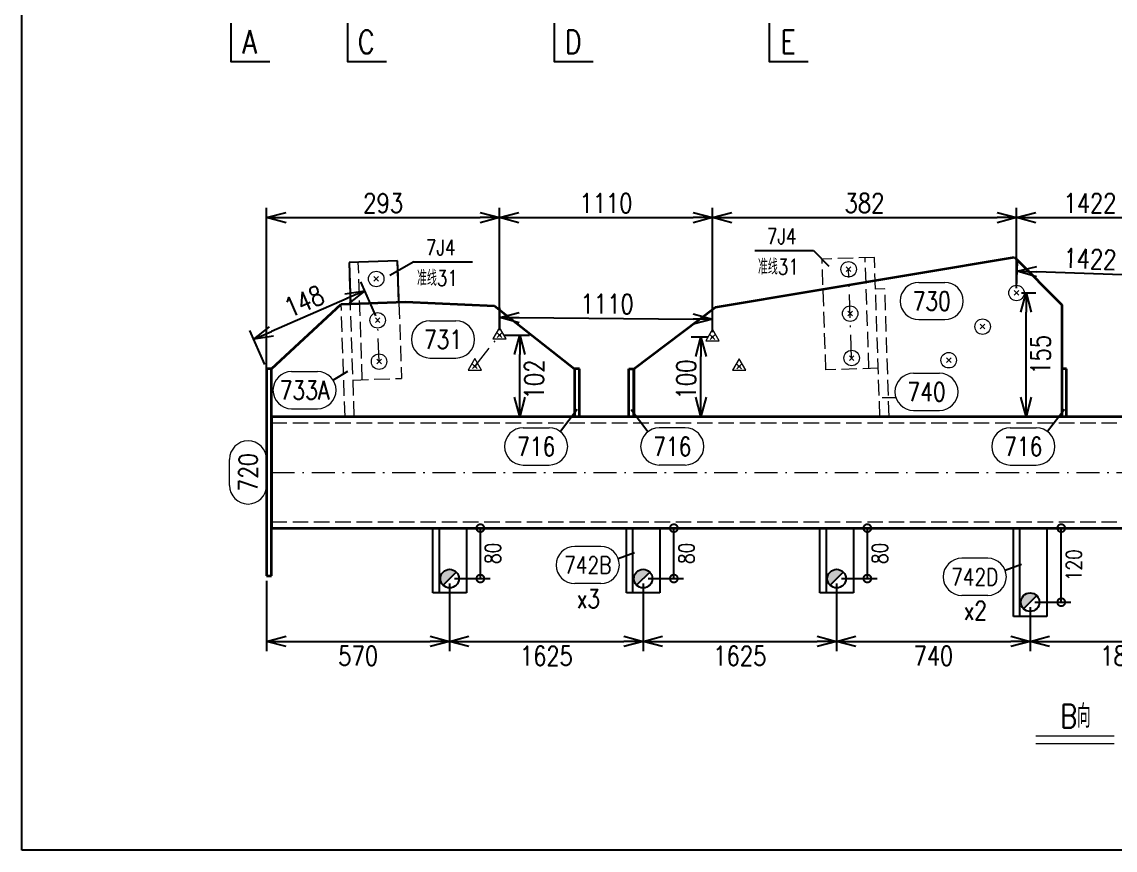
# Model space of a CAD drawing. Extents: x 1310 to 15542, y -76 to 8381.
# Drawn here: x 2150.4 to 2291.7, y 2203.8 to 2310.8 of the extents above; entities that cross this region are included whole.
import ezdxf
from ezdxf.enums import TextEntityAlignment as Align

# ---------------------------------------------------------------- set-up
doc = ezdxf.new("R2010")
doc.units = 0
doc.header["$MEASUREMENT"] = 0
doc.linetypes.add('一点画线', pattern=[5.2, 3, -1, 0.2, -1])
doc.linetypes.add('虚线', pattern=[2.75, 2, -0.75])
doc.layers.get('0').update_dxf_attribs({"linetype": 'CONTINUOUS', "lineweight": 25})
doc.layers.get('Defpoints').update_dxf_attribs({"linetype": 'CONTINUOUS'})
doc.layers.add('4', color=7, linetype='CONTINUOUS', lineweight=25)
doc.layers.add('5', color=7, linetype='CONTINUOUS', lineweight=25)
doc.styles.add('DimFont', font='simplex.shx', dxfattribs={"width": 0.8, "bigfont": 'gbhzfs.shx'})
doc.styles.get("Standard").update_dxf_attribs({"font": 'simplex.shx', "width": 0.7, "height": 3, "bigfont": 'gbhzfs.shx'})
doc.dimstyles.new('DHDxfDimStyleOpen30', dxfattribs={"dimtxt": 2.5, "dimasz": 2.5, "dimexe": 1.25, "dimexo": 0.625, "dimtad": 2, "dimtxsty": 'DimFont', "dimblk": 'OPEN30', "dimblk1": 'OPEN30', "dimblk2": 'OPEN30', "dimcen": 2.5, "dimadec": 0, "dimazin": 0, "dimtfac": 1, "dimtmove": 0, "dimatfit": 3, "dimfxl": 0, "dimarcsym": 0})

# ---------------------------------------------------------------- blocks, each defined once
blk = doc.blocks.new('板孔17.5')
at = {"layer": '5', "color": 7, "linetype": 'Continuous', "lineweight": 13}
for p, q in [((0, 1), (-0.866, -0.5)), ((-0.3, -0.3), (0.3, 0.3)), ((0.3, -0.3), (-0.3, 0.3)), ((0.866, -0.5), (0, 1)), ((-0.866, -0.5), (0.866, -0.5))]:
    blk.add_line(p, q, dxfattribs=at)
at = {"layer": '5', "color": 7, "linetype": 'Continuous', "lineweight": 0}
blk.add_circle((0, 0), 0.1, dxfattribs=at)
blk = doc.blocks.new('板孔21.5')
at = {"layer": '5', "color": 7, "linetype": 'Continuous', "lineweight": 13}
for p, q in [((-0.3, -0.3), (0.3, 0.3)), ((0.3, -0.3), (-0.3, 0.3))]:
    blk.add_line(p, q, dxfattribs=at)
blk.add_circle((0, 0), 1, dxfattribs=at)
blk = doc.blocks.new('_OPEN30')
at = {"color": 0, "linetype": 'ByBlock', "lineweight": -2}
for p, q in [((-1, 0.268), (0, 0)), ((0, 0), (-1, -0.268)), ((0, 0), (-1, 0))]:
    blk.add_line(p, q, dxfattribs=at)
blk = doc.blocks.new('*D418')
at = {"layer": '5', "color": 96, "linetype": 'Continuous', "lineweight": -2}
for p, q in [((2196.14, 2272.81), (2194.22, 2277.21)), ((2192.43, 2275.06), (2182.67, 2270.78)), ((2181.8, 2266.53), (2179.87, 2270.92))]:
    blk.add_line(p, q, dxfattribs=at)
at = {"layer": 'Defpoints', "color": 0, "linetype": 'Continuous'}
for p in [(2196.39, 2272.24), (2180.38, 2269.78), (2182.05, 2265.96)]:
    blk.add_point(p, dxfattribs=at)
at = {"layer": '5', "color": 96, "linetype": 'Continuous', "lineweight": -2, "xscale": 2.5, "yscale": 2.5, "zscale": 2.5}
for p, rotation in [((2194.72, 2276.06), 23.64635296724382), ((2180.38, 2269.78), 203.6463529672439)]:
    blk.add_blockref('_OPEN30', p, dxfattribs=dict(at, rotation=rotation))
at = {"layer": '5', "color": 96, "linetype": 'Continuous', "lineweight": 18, "insert": (2186.89, 2274.68), "char_height": 2.5, "attachment_point": 5, "rotation": 23.6464, "line_spacing_factor": 0.6, "style": 'DimFont'}
blk.add_mtext('148', dxfattribs=at)
blk = doc.blocks.new('*D420')
at = {"layer": '5', "color": 6, "linetype": 'Continuous', "lineweight": -2}
for p, q in [((2212.78, 2270.32), (2216, 2270.32)), ((2214.75, 2262.29), (2214.75, 2267.82)), ((2212.78, 2259.79), (2216, 2259.79))]:
    blk.add_line(p, q, dxfattribs=at)
at = {"layer": 'Defpoints', "color": 0, "linetype": 'Continuous'}
for p in [(2212.15, 2270.32), (2214.75, 2270.32), (2212.15, 2259.79)]:
    blk.add_point(p, dxfattribs=at)
at = {"layer": '5', "color": 6, "linetype": 'Continuous', "lineweight": -2, "xscale": 2.5, "yscale": 2.5, "zscale": 2.5}
for p, rotation in [((2214.75, 2270.32), 90), ((2214.75, 2259.79), 270)]:
    blk.add_blockref('_OPEN30', p, dxfattribs=dict(at, rotation=rotation))
at = {"layer": '5', "color": 6, "linetype": 'Continuous', "lineweight": 18, "insert": (2216.62, 2264.59), "char_height": 2.5, "attachment_point": 5, "rotation": 90, "line_spacing_factor": 0.6, "style": 'DimFont'}
blk.add_mtext('102', dxfattribs=at)
blk = doc.blocks.new('*D421')
at = {"layer": '5', "color": 6, "linetype": 'Continuous', "lineweight": -2}
for p, q in [((2239.01, 2270.08), (2236.9, 2270.08)), ((2238.15, 2262.29), (2238.15, 2267.58)), ((2239.01, 2259.79), (2236.9, 2259.79))]:
    blk.add_line(p, q, dxfattribs=at)
at = {"layer": 'Defpoints', "color": 0, "linetype": 'Continuous'}
for p in [(2238.15, 2270.08), (2239.64, 2270.08), (2239.64, 2259.79)]:
    blk.add_point(p, dxfattribs=at)
at = {"layer": '5', "color": 6, "linetype": 'Continuous', "lineweight": -2, "xscale": 2.5, "yscale": 2.5, "zscale": 2.5}
for p, rotation in [((2238.15, 2270.08), 90), ((2238.15, 2259.79), 270)]:
    blk.add_blockref('_OPEN30', p, dxfattribs=dict(at, rotation=rotation))
at = {"layer": '5', "color": 6, "linetype": 'Continuous', "lineweight": 18, "insert": (2236.27, 2264.59), "char_height": 2.5, "attachment_point": 5, "rotation": 90, "line_spacing_factor": 0.6, "style": 'DimFont'}
blk.add_mtext('100', dxfattribs=at)
blk = doc.blocks.new('*D422')
at = {"layer": '5', "color": 6, "linetype": 'Continuous', "lineweight": -2}
for p, q in [((2279.56, 2275.77), (2281.42, 2275.77)), ((2280.17, 2262.29), (2280.17, 2273.27)), ((2279.56, 2259.79), (2281.42, 2259.79))]:
    blk.add_line(p, q, dxfattribs=at)
at = {"layer": 'Defpoints', "color": 0, "linetype": 'Continuous'}
for p in [(2278.93, 2275.77), (2280.17, 2275.77), (2278.93, 2259.79)]:
    blk.add_point(p, dxfattribs=at)
at = {"layer": '5', "color": 6, "linetype": 'Continuous', "lineweight": -2, "xscale": 2.5, "yscale": 2.5, "zscale": 2.5}
for p, rotation in [((2280.17, 2275.77), 90), ((2280.17, 2259.79), 270)]:
    blk.add_blockref('_OPEN30', p, dxfattribs=dict(at, rotation=rotation))
at = {"layer": '5', "color": 6, "linetype": 'Continuous', "lineweight": 18, "insert": (2282.05, 2267.79), "char_height": 2.5, "attachment_point": 5, "rotation": 90, "line_spacing_factor": 0.6, "style": 'DimFont'}
blk.add_mtext('155', dxfattribs=at)
blk = doc.blocks.new('*D427')
at = {"layer": '5', "color": 96, "linetype": 'Continuous', "lineweight": -2}
for p, q in [((2212.16, 2270.95), (2212.18, 2273.86)), ((2239.64, 2270.7), (2239.67, 2273.62)), ((2214.67, 2272.59), (2237.16, 2272.39))]:
    blk.add_line(p, q, dxfattribs=at)
at = {"layer": 'Defpoints', "color": 0, "linetype": 'Continuous'}
for p in [(2239.66, 2272.37), (2212.15, 2270.32), (2239.64, 2270.08)]:
    blk.add_point(p, dxfattribs=at)
at = {"layer": '5', "color": 96, "linetype": 'Continuous', "lineweight": -2, "xscale": 2.5, "yscale": 2.5, "zscale": 2.5}
for p, rotation in [((2212.17, 2272.61), 179.4927915521064), ((2239.66, 2272.37), 359.4927915521064)]:
    blk.add_blockref('_OPEN30', p, dxfattribs=dict(at, rotation=rotation))
at = {"layer": '5', "color": 96, "linetype": 'Continuous', "lineweight": 18, "insert": (2226.04, 2274.36), "char_height": 2.5, "attachment_point": 5, "rotation": 359.4928, "line_spacing_factor": 0.6, "style": 'DimFont'}
blk.add_mtext('1110', dxfattribs=at)
blk = doc.blocks.new('*D428')
at = {"layer": '5', "color": 96, "linetype": 'Continuous', "lineweight": -2}
for p, q in [((2278.95, 2276.39), (2279.07, 2279.85)), ((2281.53, 2278.52), (2295.51, 2278.04)), ((2297.94, 2275.75), (2298.06, 2279.21))]:
    blk.add_line(p, q, dxfattribs=at)
at = {"layer": 'Defpoints', "color": 0, "linetype": 'Continuous'}
for p in [(2298.01, 2277.96), (2278.93, 2275.77), (2297.92, 2275.13)]:
    blk.add_point(p, dxfattribs=at)
at = {"layer": '5', "color": 96, "linetype": 'Continuous', "lineweight": -2, "xscale": 2.5, "yscale": 2.5, "zscale": 2.5}
for p, rotation in [((2279.03, 2278.6), 178.0551449607421), ((2298.01, 2277.96), 358.0551449607422)]:
    blk.add_blockref('_OPEN30', p, dxfattribs=dict(at, rotation=rotation))
at = {"layer": '5', "color": 96, "linetype": 'Continuous', "lineweight": 18, "insert": (2288.43, 2280.16), "char_height": 2.5, "attachment_point": 5, "rotation": 358.0551, "line_spacing_factor": 0.6, "style": 'DimFont'}
blk.add_mtext('1422', dxfattribs=at)
blk = doc.blocks.new('*D430')
at = {"layer": '5', "color": 7, "linetype": 'Continuous', "lineweight": -2}
for p, q in [((2182.05, 2253.21), (2182.05, 2286.75)), ((2184.55, 2285.5), (2209.65, 2285.5)), ((2212.15, 2270.95), (2212.15, 2286.75))]:
    blk.add_line(p, q, dxfattribs=at)
at = {"layer": 'Defpoints', "color": 0, "linetype": 'Continuous'}
for p in [(2212.15, 2285.5), (2212.15, 2270.32), (2182.05, 2252.59)]:
    blk.add_point(p, dxfattribs=at)
at = {"layer": '5', "color": 7, "linetype": 'Continuous', "lineweight": -2, "xscale": 2.5, "yscale": 2.5, "zscale": 2.5, "rotation": 180}
blk.add_blockref('_OPEN30', (2182.05, 2285.5), dxfattribs=at)
at = {"layer": '5', "color": 7, "linetype": 'Continuous', "lineweight": -2, "xscale": 2.5, "yscale": 2.5, "zscale": 2.5}
blk.add_blockref('_OPEN30', (2212.15, 2285.5), dxfattribs=at)
at = {"layer": '5', "color": 7, "linetype": 'Continuous', "lineweight": 18, "insert": (2197.1, 2287.37), "char_height": 2.5, "attachment_point": 5, "line_spacing_factor": 0.6, "style": 'DimFont'}
blk.add_mtext('293', dxfattribs=at)
blk = doc.blocks.new('*D431')
at = {"layer": '5', "color": 7, "linetype": 'Continuous', "lineweight": -2}
for p, q in [((2212.15, 2270.95), (2212.15, 2286.75)), ((2214.65, 2285.5), (2237.14, 2285.5)), ((2239.64, 2270.7), (2239.64, 2286.75))]:
    blk.add_line(p, q, dxfattribs=at)
at = {"layer": 'Defpoints', "color": 0, "linetype": 'Continuous'}
for p in [(2239.64, 2285.5), (2212.15, 2270.32), (2239.64, 2270.08)]:
    blk.add_point(p, dxfattribs=at)
at = {"layer": '5', "color": 7, "linetype": 'Continuous', "lineweight": -2, "xscale": 2.5, "yscale": 2.5, "zscale": 2.5, "rotation": 180}
blk.add_blockref('_OPEN30', (2212.15, 2285.5), dxfattribs=at)
at = {"layer": '5', "color": 7, "linetype": 'Continuous', "lineweight": -2, "xscale": 2.5, "yscale": 2.5, "zscale": 2.5}
blk.add_blockref('_OPEN30', (2239.64, 2285.5), dxfattribs=at)
at = {"layer": '5', "color": 7, "linetype": 'Continuous', "lineweight": 18, "insert": (2225.89, 2287.37), "char_height": 2.5, "attachment_point": 5, "line_spacing_factor": 0.6, "style": 'DimFont'}
blk.add_mtext('1110', dxfattribs=at)
blk = doc.blocks.new('*D432')
at = {"layer": '5', "color": 7, "linetype": 'Continuous', "lineweight": -2}
for p, q in [((2239.64, 2270.7), (2239.64, 2286.75)), ((2242.14, 2285.5), (2276.43, 2285.5)), ((2278.93, 2276.4), (2278.93, 2286.75))]:
    blk.add_line(p, q, dxfattribs=at)
at = {"layer": 'Defpoints', "color": 0, "linetype": 'Continuous'}
for p in [(2278.93, 2285.5), (2278.93, 2275.77), (2239.64, 2270.08)]:
    blk.add_point(p, dxfattribs=at)
at = {"layer": '5', "color": 7, "linetype": 'Continuous', "lineweight": -2, "xscale": 2.5, "yscale": 2.5, "zscale": 2.5, "rotation": 180}
blk.add_blockref('_OPEN30', (2239.64, 2285.5), dxfattribs=at)
at = {"layer": '5', "color": 7, "linetype": 'Continuous', "lineweight": -2, "xscale": 2.5, "yscale": 2.5, "zscale": 2.5}
blk.add_blockref('_OPEN30', (2278.93, 2285.5), dxfattribs=at)
at = {"layer": '5', "color": 7, "linetype": 'Continuous', "lineweight": 18, "insert": (2259.29, 2287.37), "char_height": 2.5, "attachment_point": 5, "line_spacing_factor": 0.6, "style": 'DimFont'}
blk.add_mtext('382', dxfattribs=at)
blk = doc.blocks.new('*D433')
at = {"layer": '5', "color": 7, "linetype": 'Continuous', "lineweight": -2}
for p, q in [((2278.93, 2276.4), (2278.93, 2286.75)), ((2281.43, 2285.5), (2295.42, 2285.5)), ((2297.92, 2275.75), (2297.92, 2286.75))]:
    blk.add_line(p, q, dxfattribs=at)
at = {"layer": 'Defpoints', "color": 0, "linetype": 'Continuous'}
for p in [(2297.92, 2285.5), (2278.93, 2275.77), (2297.92, 2275.13)]:
    blk.add_point(p, dxfattribs=at)
at = {"layer": '5', "color": 7, "linetype": 'Continuous', "lineweight": -2, "xscale": 2.5, "yscale": 2.5, "zscale": 2.5, "rotation": 180}
blk.add_blockref('_OPEN30', (2278.93, 2285.5), dxfattribs=at)
at = {"layer": '5', "color": 7, "linetype": 'Continuous', "lineweight": -2, "xscale": 2.5, "yscale": 2.5, "zscale": 2.5}
blk.add_blockref('_OPEN30', (2297.92, 2285.5), dxfattribs=at)
at = {"layer": '5', "color": 7, "linetype": 'Continuous', "lineweight": 18, "insert": (2288.43, 2287.37), "char_height": 2.5, "attachment_point": 5, "line_spacing_factor": 0.6, "style": 'DimFont'}
blk.add_mtext('1422', dxfattribs=at)
blk = doc.blocks.new('_DotSmall')
at = {"color": 0, "linetype": 'ByBlock', "const_width": 0.5}
blk.add_lwpolyline([(-0.0625, 0, 1), (0.0625, 0, 1)], format="xyb", close=True, dxfattribs=at)
blk = doc.blocks.new('*D589')
at = {"layer": '5', "color": 6, "linetype": 'Continuous', "lineweight": -2}
for p, q in [((2208.47, 2245.39), (2210.91, 2245.39)), ((2209.66, 2238.88), (2209.66, 2245.39)), ((2206.32, 2238.88), (2210.91, 2238.88))]:
    blk.add_line(p, q, dxfattribs=at)
at = {"layer": 'Defpoints', "color": 0, "linetype": 'Continuous'}
for p in [(2207.85, 2245.39), (2209.66, 2245.39), (2205.69, 2238.88)]:
    blk.add_point(p, dxfattribs=at)
at = {"layer": '5', "color": 6, "linetype": 'Continuous', "lineweight": -2, "xscale": 2, "yscale": 2, "zscale": 2}
for p, rotation in [((2209.66, 2245.39), 90), ((2209.66, 2238.88), 270)]:
    blk.add_blockref('_DotSmall', p, dxfattribs=dict(at, rotation=rotation))
at = {"layer": '5', "color": 6, "linetype": 'Continuous', "lineweight": 18, "insert": (2211.29, 2242.13), "char_height": 2, "attachment_point": 5, "rotation": 90, "style": 'DimFont'}
blk.add_mtext('80', dxfattribs=at)
blk = doc.blocks.new('*D590')
at = {"layer": '5', "color": 6, "linetype": 'Continuous', "lineweight": -2}
for p, q in [((2283.47, 2245.39), (2285.96, 2245.39)), ((2284.71, 2235.82), (2284.71, 2245.39)), ((2281.32, 2235.82), (2285.96, 2235.82))]:
    blk.add_line(p, q, dxfattribs=at)
at = {"layer": 'Defpoints', "color": 0, "linetype": 'Continuous'}
for p in [(2282.85, 2245.39), (2284.71, 2245.39), (2280.69, 2235.82)]:
    blk.add_point(p, dxfattribs=at)
at = {"layer": '5', "color": 6, "linetype": 'Continuous', "lineweight": -2, "xscale": 2, "yscale": 2, "zscale": 2}
for p, rotation in [((2284.71, 2245.39), 90), ((2284.71, 2235.82), 270)]:
    blk.add_blockref('_DotSmall', p, dxfattribs=dict(at, rotation=rotation))
at = {"layer": '5', "color": 6, "linetype": 'Continuous', "lineweight": 18, "insert": (2286.34, 2240.61), "char_height": 2, "attachment_point": 5, "rotation": 90, "style": 'DimFont'}
blk.add_mtext('120', dxfattribs=at)
blk = doc.blocks.new('*D591')
at = {"layer": '5', "color": 6, "linetype": 'Continuous', "lineweight": -2}
for p, q in [((2233.47, 2245.39), (2235.91, 2245.39)), ((2234.66, 2238.88), (2234.66, 2245.39)), ((2231.32, 2238.88), (2235.91, 2238.88))]:
    blk.add_line(p, q, dxfattribs=at)
at = {"layer": 'Defpoints', "color": 0, "linetype": 'Continuous'}
for p in [(2232.85, 2245.39), (2234.66, 2245.39), (2230.69, 2238.88)]:
    blk.add_point(p, dxfattribs=at)
at = {"layer": '5', "color": 6, "linetype": 'Continuous', "lineweight": -2, "xscale": 2, "yscale": 2, "zscale": 2}
for p, rotation in [((2234.66, 2245.39), 90), ((2234.66, 2238.88), 270)]:
    blk.add_blockref('_DotSmall', p, dxfattribs=dict(at, rotation=rotation))
at = {"layer": '5', "color": 6, "linetype": 'Continuous', "lineweight": 18, "insert": (2236.29, 2242.13), "char_height": 2, "attachment_point": 5, "rotation": 90, "style": 'DimFont'}
blk.add_mtext('80', dxfattribs=at)
blk = doc.blocks.new('*D592')
at = {"layer": '5', "color": 6, "linetype": 'Continuous', "lineweight": -2}
for p, q in [((2258.47, 2245.39), (2260.91, 2245.39)), ((2259.66, 2238.88), (2259.66, 2245.39)), ((2256.32, 2238.88), (2260.91, 2238.88))]:
    blk.add_line(p, q, dxfattribs=at)
at = {"layer": 'Defpoints', "color": 0, "linetype": 'Continuous'}
for p in [(2257.85, 2245.39), (2259.66, 2245.39), (2255.69, 2238.88)]:
    blk.add_point(p, dxfattribs=at)
at = {"layer": '5', "color": 6, "linetype": 'Continuous', "lineweight": -2, "xscale": 2, "yscale": 2, "zscale": 2}
for p, rotation in [((2259.66, 2245.39), 90), ((2259.66, 2238.88), 270)]:
    blk.add_blockref('_DotSmall', p, dxfattribs=dict(at, rotation=rotation))
at = {"layer": '5', "color": 6, "linetype": 'Continuous', "lineweight": 18, "insert": (2261.29, 2242.13), "char_height": 2, "attachment_point": 5, "rotation": 90, "style": 'DimFont'}
blk.add_mtext('80', dxfattribs=at)
blk = doc.blocks.new('*D595')
at = {"color": 0, "linetype": 'Continuous', "lineweight": -2}
for p, q in [((2182.05, 2238.59), (2182.05, 2229.51)), ((2205.69, 2238.25), (2205.69, 2229.51)), ((2184.55, 2230.76), (2203.19, 2230.76))]:
    blk.add_line(p, q, dxfattribs=at)
at = {"layer": 'Defpoints', "color": 0, "linetype": 'Continuous'}
for p in [(2182.05, 2239.22), (2205.69, 2238.88), (2205.69, 2230.76)]:
    blk.add_point(p, dxfattribs=at)
at = {"color": 0, "linetype": 'Continuous', "lineweight": -2, "xscale": 2.5, "yscale": 2.5, "zscale": 2.5, "rotation": 180}
blk.add_blockref('_OPEN30', (2182.05, 2230.76), dxfattribs=at)
at = {"color": 0, "linetype": 'Continuous', "lineweight": -2, "xscale": 2.5, "yscale": 2.5, "zscale": 2.5}
blk.add_blockref('_OPEN30', (2205.69, 2230.76), dxfattribs=at)
at = {"color": 0, "linetype": 'Continuous', "insert": (2193.87, 2228.89), "char_height": 2.5, "attachment_point": 5, "style": 'DimFont'}
blk.add_mtext('570', dxfattribs=at)
blk = doc.blocks.new('*D596')
at = {"color": 0, "linetype": 'Continuous', "lineweight": -2}
for p, q in [((2205.69, 2238.25), (2205.69, 2229.51)), ((2230.69, 2238.25), (2230.69, 2229.51)), ((2208.19, 2230.76), (2228.19, 2230.76))]:
    blk.add_line(p, q, dxfattribs=at)
at = {"layer": 'Defpoints', "color": 0, "linetype": 'Continuous'}
for p in [(2205.69, 2238.88), (2230.69, 2238.88), (2230.69, 2230.76)]:
    blk.add_point(p, dxfattribs=at)
at = {"color": 0, "linetype": 'Continuous', "lineweight": -2, "xscale": 2.5, "yscale": 2.5, "zscale": 2.5, "rotation": 180}
blk.add_blockref('_OPEN30', (2205.69, 2230.76), dxfattribs=at)
at = {"color": 0, "linetype": 'Continuous', "lineweight": -2, "xscale": 2.5, "yscale": 2.5, "zscale": 2.5}
blk.add_blockref('_OPEN30', (2230.69, 2230.76), dxfattribs=at)
at = {"color": 0, "linetype": 'Continuous', "insert": (2218.19, 2228.89), "char_height": 2.5, "attachment_point": 5, "style": 'DimFont'}
blk.add_mtext('1625', dxfattribs=at)
blk = doc.blocks.new('*D597')
at = {"color": 0, "linetype": 'Continuous', "lineweight": -2}
for p, q in [((2230.69, 2238.25), (2230.69, 2229.51)), ((2255.69, 2238.25), (2255.69, 2229.51)), ((2233.19, 2230.76), (2253.19, 2230.76))]:
    blk.add_line(p, q, dxfattribs=at)
at = {"layer": 'Defpoints', "color": 0, "linetype": 'Continuous'}
for p in [(2230.69, 2238.88), (2255.69, 2238.88), (2255.69, 2230.76)]:
    blk.add_point(p, dxfattribs=at)
at = {"color": 0, "linetype": 'Continuous', "lineweight": -2, "xscale": 2.5, "yscale": 2.5, "zscale": 2.5, "rotation": 180}
blk.add_blockref('_OPEN30', (2230.69, 2230.76), dxfattribs=at)
at = {"color": 0, "linetype": 'Continuous', "lineweight": -2, "xscale": 2.5, "yscale": 2.5, "zscale": 2.5}
blk.add_blockref('_OPEN30', (2255.69, 2230.76), dxfattribs=at)
at = {"color": 0, "linetype": 'Continuous', "insert": (2243.19, 2228.89), "char_height": 2.5, "attachment_point": 5, "style": 'DimFont'}
blk.add_mtext('1625', dxfattribs=at)
blk = doc.blocks.new('*D598')
at = {"color": 0, "linetype": 'Continuous', "lineweight": -2}
for p, q in [((2255.69, 2238.25), (2255.69, 2229.51)), ((2280.69, 2235.2), (2280.69, 2229.51)), ((2258.19, 2230.76), (2278.19, 2230.76))]:
    blk.add_line(p, q, dxfattribs=at)
at = {"layer": 'Defpoints', "color": 0, "linetype": 'Continuous'}
for p in [(2255.69, 2238.88), (2280.69, 2235.82), (2280.69, 2230.76)]:
    blk.add_point(p, dxfattribs=at)
at = {"color": 0, "linetype": 'Continuous', "lineweight": -2, "xscale": 2.5, "yscale": 2.5, "zscale": 2.5, "rotation": 180}
blk.add_blockref('_OPEN30', (2255.69, 2230.76), dxfattribs=at)
at = {"color": 0, "linetype": 'Continuous', "lineweight": -2, "xscale": 2.5, "yscale": 2.5, "zscale": 2.5}
blk.add_blockref('_OPEN30', (2280.69, 2230.76), dxfattribs=at)
at = {"color": 0, "linetype": 'Continuous', "insert": (2268.19, 2228.89), "char_height": 2.5, "attachment_point": 5, "style": 'DimFont'}
blk.add_mtext('740', dxfattribs=at)
blk = doc.blocks.new('*D599')
at = {"color": 0, "linetype": 'Continuous', "lineweight": -2}
for p, q in [((2280.69, 2235.2), (2280.69, 2229.51)), ((2305.69, 2235.2), (2305.69, 2229.51)), ((2283.19, 2230.76), (2303.19, 2230.76))]:
    blk.add_line(p, q, dxfattribs=at)
at = {"layer": 'Defpoints', "color": 0, "linetype": 'Continuous'}
for p in [(2280.69, 2235.82), (2305.69, 2235.82), (2305.69, 2230.76)]:
    blk.add_point(p, dxfattribs=at)
at = {"color": 0, "linetype": 'Continuous', "lineweight": -2, "xscale": 2.5, "yscale": 2.5, "zscale": 2.5, "rotation": 180}
blk.add_blockref('_OPEN30', (2280.69, 2230.76), dxfattribs=at)
at = {"color": 0, "linetype": 'Continuous', "lineweight": -2, "xscale": 2.5, "yscale": 2.5, "zscale": 2.5}
blk.add_blockref('_OPEN30', (2305.69, 2230.76), dxfattribs=at)
at = {"color": 0, "linetype": 'Continuous', "insert": (2293.19, 2228.89), "char_height": 2.5, "attachment_point": 5, "style": 'DimFont'}
blk.add_mtext('1875', dxfattribs=at)
blk = doc.blocks.new('CTDHK')
at = {"color": 0, "linetype": 'Continuous'}
for p, q in [((0, 0), (0, 210)), ((297, 0), (0, 0))]:
    blk.add_line(p, q, dxfattribs=at)

msp = doc.modelspace()

# ---------------------------------------------------------------- hatches: boundary and pattern name
for points in [[(2206.54, 2239.725, 0.6681786), (2204.491, 2238.876, 0.1989124), (2204.842, 2238.027)], [(2231.54, 2239.725, 0.6681786), (2229.491, 2238.876, 0.1989124), (2229.842, 2238.027)], [(2254.491, 2238.876, 0.1989124), (2254.842, 2238.027), (2256.54, 2239.725, 0.6681786)], [(2279.491, 2235.825, 0.1989124), (2279.842, 2234.976), (2281.54, 2236.674, 0.6681786)]]:
    msp.add_hatch(color=256).paths.add_polyline_path(points)

# ---------------------------------------------------------------- linework, layer by layer
at = {"color": 4, "linetype": 'Continuous'}
for p, q in [((2245.11, 2281.256), (2252.7, 2281.256)), ((2252.7, 2281.256), (2254.701, 2279.24)), ((2201.062, 2279.803), (2197.973, 2278.018)), ((2201.062, 2279.803), (2208.651, 2279.803))]:
    msp.add_line(p, q, dxfattribs=at)
at = {"color": 0, "linetype": 'Continuous'}
for p, q in [((2198.954, 2279.937), (2192.691, 2279.722)), ((2199.137, 2274.598), (2198.954, 2279.937)), ((2192.691, 2279.722), (2192.874, 2274.383)), ((2192.477, 2265.623), (2190.658, 2264.485)), ((2222.184, 2260.728), (2219.998, 2257.853)), ((2229.133, 2260.728), (2231.319, 2257.853)), ((2285.126, 2260.728), (2282.94, 2257.853)), ((2229.586, 2242.214), (2227.474, 2241.445)), ((2279.586, 2240.689), (2277.474, 2239.919))]:
    msp.add_line(p, q, dxfattribs=at)
for p, q in [((2203.53, 2245.389), (2207.85, 2245.389)), ((2203.53, 2237.025), (2203.53, 2245.389)), ((2204.37, 2237.025), (2204.37, 2245.389)), ((2207.85, 2245.389), (2207.85, 2237.025)), ((2228.53, 2245.389), (2232.85, 2245.389)), ((2228.53, 2237.025), (2228.53, 2245.389)), ((2229.37, 2237.025), (2229.37, 2245.389)), ((2232.85, 2245.389), (2232.85, 2237.025)), ((2253.53, 2245.389), (2257.85, 2245.389)), ((2253.53, 2237.025), (2253.53, 2245.389)), ((2254.37, 2237.025), (2254.37, 2245.389)), ((2257.85, 2245.389), (2257.85, 2237.025)), ((2278.53, 2245.389), (2282.85, 2245.389)), ((2278.53, 2233.974), (2278.53, 2245.389)), ((2279.37, 2233.974), (2279.37, 2245.389)), ((2282.85, 2245.389), (2282.85, 2233.974)), ((2206.54, 2239.725), (2204.842, 2238.027)), ((2231.54, 2239.725), (2229.842, 2238.027)), ((2256.54, 2239.725), (2254.842, 2238.027)), ((2207.85, 2237.025), (2203.53, 2237.025)), ((2232.85, 2237.025), (2228.53, 2237.025)), ((2257.85, 2237.025), (2253.53, 2237.025)), ((2281.54, 2236.674), (2279.842, 2234.976)), ((2282.85, 2233.974), (2278.53, 2233.974))]:
    msp.add_line(p, q)
at = {"color": 2, "linetype": 'Continuous'}
for points in [[(2182.449, 2305.617), (2177.449, 2305.617), (2177.449, 2310.617)], [(2197.518, 2305.617), (2192.518, 2305.617), (2192.518, 2310.617)], [(2224.252, 2305.617), (2219.252, 2305.617), (2219.252, 2310.617)], [(2252.01, 2305.617), (2247.01, 2305.617), (2247.01, 2310.617)]]:
    msp.add_lwpolyline(points, dxfattribs=at)
for centre in [(2205.691, 2238.876), (2230.691, 2238.876), (2255.691, 2238.876), (2280.691, 2235.825)]:
    msp.add_circle(centre, 1.201)
at = {"layer": '4', "color": 6, "linetype": 'Continuous', "lineweight": 18}
msp.add_lwpolyline([(2150.422, 2413.801), (2150.422, 2203.801), (2447.422, 2203.801), (2447.422, 2413.801)], close=True, dxfattribs=at)
at = {"layer": '5', "color": 7, "linetype": '虚线', "lineweight": 18}
for p, q in [((2192.691, 2279.722), (2198.954, 2279.937)), ((2198.954, 2279.937), (2199.475, 2264.737)), ((2260.575, 2280.369), (2253.81, 2280.137)), ((2254.301, 2265.824), (2253.81, 2280.137)), ((2259.866, 2266.015), (2259.376, 2280.328)), ((2261.28, 2259.789), (2260.575, 2280.369)), ((2193.374, 2259.789), (2192.691, 2279.722)), ((2194.411, 2264.563), (2193.89, 2279.764)), ((2261.915, 2276.302), (2260.716, 2276.261)), ((2262.481, 2259.789), (2261.915, 2276.302)), ((2192.175, 2259.747), (2191.675, 2274.342)), ((2261.066, 2266.056), (2254.301, 2265.824)), ((2193.212, 2264.522), (2199.475, 2264.737)), ((2182.665, 2258.989), (2425.868, 2258.989)), ((2182.665, 2246.189), (2425.868, 2246.189))]:
    msp.add_line(p, q, dxfattribs=at)
at = {"layer": '5', "color": 7, "linetype": 'Continuous', "lineweight": 35}
for p, q in [((2240.035, 2273.919), (2278.69, 2280.397)), ((2278.69, 2280.397), (2284.783, 2274.255)), ((2182.665, 2265.96), (2191.675, 2274.342)), ((2191.675, 2274.342), (2199.967, 2274.626)), ((2199.967, 2274.626), (2211.491, 2274.126)), ((2284.783, 2274.255), (2284.783, 2259.789)), ((2211.491, 2274.126), (2221.841, 2265.96)), ((2229.476, 2265.96), (2240.035, 2273.919)), ((2182.665, 2265.96), (2182.048, 2265.96)), ((2182.048, 2265.96), (2182.048, 2239.217)), ((2182.665, 2259.789), (2182.665, 2265.96)), ((2182.665, 2239.217), (2182.665, 2265.96)), ((2221.841, 2265.96), (2221.841, 2259.789)), ((2222.459, 2265.954), (2221.841, 2265.954)), ((2221.841, 2265.954), (2221.841, 2259.789)), ((2222.459, 2259.789), (2222.459, 2265.954)), ((2228.859, 2259.789), (2228.859, 2265.954)), ((2228.859, 2265.954), (2229.476, 2265.954)), ((2229.476, 2259.789), (2229.476, 2265.96)), ((2229.476, 2265.954), (2229.476, 2259.789)), ((2284.783, 2265.96), (2284.783, 2259.789)), ((2285.4, 2265.954), (2284.783, 2265.954)), ((2285.4, 2259.789), (2285.4, 2265.954)), ((2221.841, 2259.789), (2182.665, 2259.789)), ((2182.665, 2259.789), (2182.665, 2245.389)), ((2425.868, 2259.789), (2182.665, 2259.789)), ((2284.783, 2259.789), (2229.476, 2259.789)), ((2182.665, 2245.389), (2425.868, 2245.389)), ((2182.048, 2239.217), (2182.665, 2239.217))]:
    msp.add_line(p, q, dxfattribs=at)
at = {"layer": '5', "color": 1, "linetype": '一点画线', "lineweight": 18}
for p, q in [((2257.634, 2267.363), (2257.241, 2278.831)), ((2196.574, 2266.901), (2196.391, 2272.24)), ((2208.956, 2266.291), (2212.15, 2270.322)), ((2182.665, 2252.589), (2425.868, 2252.589))]:
    msp.add_line(p, q, dxfattribs=at)
at = {"layer": '5', "color": 1, "linetype": 'Continuous', "lineweight": 18}
for p, q in [((2266.301, 2277.122), (2269.661, 2277.122)), ((2203.149, 2272.165), (2206.509, 2272.165)), ((2266.301, 2272.322), (2269.661, 2272.322)), ((2203.149, 2267.365), (2206.509, 2267.365)), ((2185.264, 2265.611), (2188.624, 2265.611)), ((2265.62, 2265.402), (2268.98, 2265.402)), ((2261.572, 2262.249), (2263.331, 2262.282)), ((2185.264, 2260.811), (2188.624, 2260.811)), ((2265.62, 2260.602), (2268.98, 2260.602)), ((2215.185, 2258.343), (2218.545, 2258.343)), ((2236.132, 2258.343), (2232.772, 2258.343)), ((2278.127, 2258.343), (2281.487, 2258.343)), ((2177.248, 2250.909), (2177.248, 2254.269)), ((2182.048, 2250.909), (2182.048, 2254.269)), ((2215.185, 2253.543), (2218.545, 2253.543)), ((2236.132, 2253.543), (2232.772, 2253.543)), ((2278.127, 2253.543), (2281.487, 2253.543)), ((2225.219, 2243.024), (2221.859, 2243.024)), ((2275.219, 2241.498), (2271.859, 2241.498)), ((2225.219, 2238.224), (2221.859, 2238.224)), ((2275.219, 2236.698), (2271.859, 2236.698))]:
    msp.add_line(p, q, dxfattribs=at)
at = {"layer": '5', "color": 2, "linetype": 'Continuous', "lineweight": 18}
for p, q in [((2281.443, 2218.557), (2291.55, 2218.557)), ((2281.443, 2217.557), (2291.55, 2217.557))]:
    msp.add_line(p, q, dxfattribs=at)
at = {"layer": '5', "color": 1, "linetype": 'Continuous', "lineweight": 18}
for centre, start, end in [((2266.301, 2274.722), 90, 270), ((2269.661, 2274.722), 270, 90), ((2203.149, 2269.765), 90, 270), ((2206.509, 2269.765), 270, 90), ((2185.264, 2263.211), 90, 270), ((2188.624, 2263.211), 270, 90), ((2265.62, 2263.002), 90, 270), ((2268.98, 2263.002), 270, 90), ((2215.185, 2255.943), 90, 270), ((2218.545, 2255.943), 270, 90), ((2232.772, 2255.943), 90, 270), ((2236.132, 2255.943), 270, 90), ((2278.127, 2255.943), 90, 270), ((2281.487, 2255.943), 270, 90), ((2179.648, 2254.269), 0, 180), ((2179.648, 2250.909), 180, 0), ((2221.859, 2240.624), 90, 270), ((2225.219, 2240.624), 270, 90), ((2271.859, 2239.098), 90, 270), ((2275.219, 2239.098), 270, 90)]:
    msp.add_arc(centre, 2.4, start, end, dxfattribs=at)

# ---------------------------------------------------------------- block references
at = {"color": 2, "linetype": 'Continuous'}
msp.add_blockref('CTDHK', (2150.422, 2203.801), dxfattribs=at)
at = {"layer": '5', "color": 7, "linetype": 'Continuous', "lineweight": 35}
for name, p in [('板孔21.5', (2257.241, 2278.831)), ('板孔21.5', (2196.208, 2277.58)), ('板孔21.5', (2278.933, 2275.77)), ('板孔21.5', (2196.391, 2272.24)), ('板孔21.5', (2257.438, 2273.097)), ('板孔21.5', (2274.552, 2271.424)), ('板孔17.5', (2212.15, 2270.322)), ('板孔17.5', (2239.638, 2270.078)), ('板孔21.5', (2196.574, 2266.901)), ('板孔17.5', (2208.956, 2266.291)), ('板孔17.5', (2243.101, 2266.276)), ('板孔21.5', (2257.634, 2267.363)), ('板孔21.5', (2270.171, 2267.077))]:
    msp.add_blockref(name, p, dxfattribs=at)

# ---------------------------------------------------------------- texts
at = {"layer": '5', "color": 2, "linetype": 'Continuous', "lineweight": 18, "width": 0.8}
for s, p in [('A', (2179.855, 2308.2)), ('C', (2194.924, 2308.2)), ('D', (2221.658, 2308.2)), ('E', (2249.415, 2308.2)), ('B向', (2286.541, 2221.111))]:
    msp.add_text(s, height=3, dxfattribs=at).set_placement(p, align=Align.MIDDLE_CENTER)
at = {"layer": '5', "color": 4, "linetype": 'Continuous', "lineweight": 18, "width": 0.8}
for s, p in [('7J4', (2248.585, 2283.085)), ('7J4', (2204.536, 2281.633)), ('准线31', (2248.176, 2279.144)), ('准线31', (2204.127, 2277.691))]:
    msp.add_text(s, height=2, dxfattribs=at).set_placement(p, align=Align.MIDDLE_CENTER)
at = {"layer": '5', "color": 1, "linetype": 'Continuous', "lineweight": 18, "width": 0.8}
for s, height, p in [('730', 2.4, (2267.981, 2274.722)), ('731', 2.4, (2204.829, 2269.765)), ('733A', 2.4, (2186.944, 2263.211)), ('740', 2.4, (2267.3, 2263.002)), ('716', 2.4, (2216.865, 2255.943)), ('716', 2.4, (2234.452, 2255.943)), ('716', 2.4, (2279.807, 2255.943)), ('742B', 2.2, (2223.539, 2240.624)), ('742D', 2.2, (2273.539, 2239.098)), ('x3', 2.4, (2223.599, 2236.274)), ('x2', 2.4, (2273.599, 2234.748))]:
    msp.add_text(s, height=height, dxfattribs=at).set_placement(p, align=Align.MIDDLE_CENTER)
msp.add_text('720', height=2.4, rotation=90, dxfattribs=at).set_placement((2179.648, 2252.589), align=Align.MIDDLE_CENTER)

# ---------------------------------------------------------------- dimensions: what is measured, and where the dimension line sits
at = {"color": 0, "linetype": 'Continuous'}
dim = msp.add_linear_dim(base=(2205.691, 2230.765), p1=(2182.048, 2239.217), p2=(2205.691, 2238.876), text='570', dimstyle='DHDxfDimStyleOpen30', dxfattribs=at)
dim.commit()
dim.dimension.update_dxf_attribs({"geometry": '*D595', "text_midpoint": (2193.87, 2228.89)})
for base, p1, p2, text, picture, middle in [((2230.691, 2230.765), (2205.691, 2238.876), (2230.691, 2238.876), '1625', '*D596', (2218.191, 2228.89)), ((2255.691, 2230.765), (2230.691, 2238.876), (2255.691, 2238.876), '1625', '*D597', (2243.191, 2228.89)), ((2280.691, 2230.765), (2255.691, 2238.876), (2280.691, 2235.825), '740', '*D598', (2268.191, 2228.89)), ((2305.691, 2230.765), (2280.691, 2235.825), (2305.691, 2235.825), '1875', '*D599', (2293.191, 2228.89))]:
    dim = msp.add_linear_dim(base=base, p1=p1, p2=p2, text=text, dimstyle='DHDxfDimStyleOpen30', override={"dimtmove": 1}, dxfattribs=at)
    dim.commit()
    dim.dimension.update_dxf_attribs({"geometry": picture, "text_midpoint": middle})
at = {"layer": '5', "color": 7, "linetype": 'Continuous', "lineweight": 18}
for base, p1, p2, text, picture, middle in [((2212.15, 2285.497), (2182.048, 2252.589), (2212.15, 2270.322), '293', '*D430', (2197.099, 2285.497)), ((2239.638, 2285.497), (2212.15, 2270.322), (2239.638, 2270.078), '1110', '*D431', (2225.894, 2285.497)), ((2278.933, 2285.497), (2239.638, 2270.078), (2278.933, 2275.77), '382', '*D432', (2259.285, 2285.497)), ((2297.917, 2285.497), (2278.933, 2275.77), (2297.917, 2275.126), '1422', '*D433', (2288.425, 2285.497))]:
    dim = msp.add_linear_dim(base=base, p1=p1, p2=p2, text=text, dimstyle='DHDxfDimStyleOpen30', override={"dimtxt": 2.5, "dimclrd": 7, "dimclre": 7, "dimclrt": 7}, dxfattribs=at)
    dim.commit()
    dim.dimension.update_dxf_attribs({"geometry": picture, "text_midpoint": middle, "dimtype": 160})
at = {"layer": '5', "color": 96, "linetype": 'Continuous', "lineweight": 18}
for base, p1, p2, angle, text, picture, middle in [((2298.013, 2277.958), (2278.933, 2275.77), (2297.917, 2275.126), 358.05514, '1422', '*D428', (2288.363, 2278.285)), ((2180.375, 2269.78), (2196.391, 2272.24), (2182.048, 2265.96), 203.64635, '148', '*D418', (2187.637, 2272.959)), ((2239.658, 2272.368), (2212.15, 2270.322), (2239.638, 2270.078), 359.49279, '1110', '*D427', (2226.026, 2272.489))]:
    dim = msp.add_linear_dim(base=base, p1=p1, p2=p2, angle=angle, text=text, dimstyle='DHDxfDimStyleOpen30', override={"dimtxt": 2.5, "dimclrd": 96, "dimclre": 96, "dimclrt": 96}, dxfattribs=at)
    dim.commit()
    dim.dimension.update_dxf_attribs({"geometry": picture, "text_midpoint": middle, "dimtype": 161})
at = {"layer": '5', "color": 6, "linetype": 'Continuous', "lineweight": 18}
for base, p1, p2, text, picture, middle in [((2280.171, 2275.77), (2278.933, 2259.789), (2278.933, 2275.77), '155', '*D422', (2280.171, 2267.789)), ((2214.748, 2270.322), (2212.15, 2259.789), (2212.15, 2270.322), '102', '*D420', (2214.748, 2264.589)), ((2238.148, 2270.078), (2239.638, 2259.789), (2239.638, 2270.078), '100', '*D421', (2238.148, 2264.589))]:
    dim = msp.add_linear_dim(base=base, p1=p1, p2=p2, angle=90, text=text, dimstyle='DHDxfDimStyleOpen30', override={"dimtxt": 2.5, "dimclrd": 6, "dimclre": 6, "dimclrt": 6}, dxfattribs=at)
    dim.commit()
    dim.dimension.update_dxf_attribs({"geometry": picture, "text_midpoint": middle, "dimtype": 161})
for base, p1, p2, text, picture, middle in [((2209.661, 2245.389), (2205.691, 2238.876), (2207.85, 2245.389), '80', '*D589', (2211.286, 2242.132)), ((2234.661, 2245.389), (2230.691, 2238.876), (2232.85, 2245.389), '80', '*D591', (2236.286, 2242.132)), ((2259.661, 2245.389), (2255.691, 2238.876), (2257.85, 2245.389), '80', '*D592', (2261.286, 2242.132)), ((2284.713, 2245.389), (2280.691, 2235.825), (2282.85, 2245.389), '120', '*D590', (2286.338, 2240.607))]:
    dim = msp.add_linear_dim(base=base, p1=p1, p2=p2, angle=90, text=text, dimstyle='DHDxfDimStyleOpen30', override={"dimtxt": 2, "dimasz": 2, "dimblk1": 'DotSmall', "dimblk2": 'DotSmall', "dimsah": 1, "dimclrd": 6, "dimclre": 6, "dimclrt": 6}, dxfattribs=at)
    dim.commit()
    dim.dimension.update_dxf_attribs({"geometry": picture, "text_midpoint": middle})

doc.saveas('drawing.dxf')
